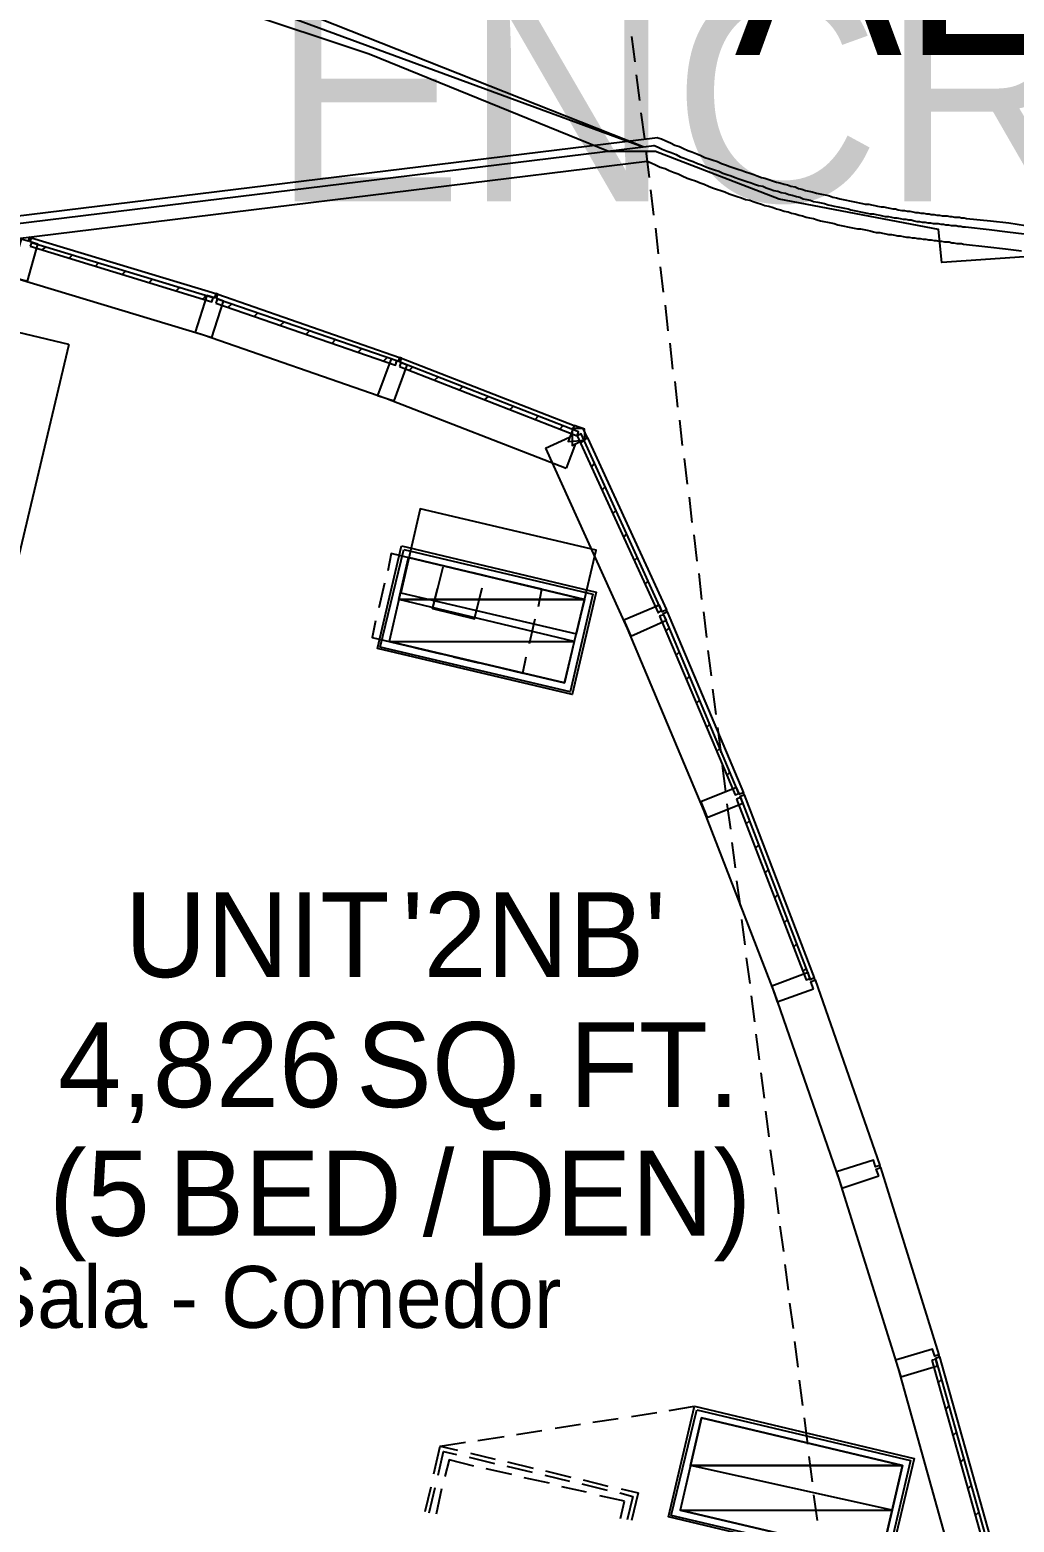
# Model space of a CAD drawing. Header units: feet. Extents: x -84 to 198, y -22 to 181.
# Drawn here: x 116.27 to 135.35, y 125.64 to 154.57 of the extents above; entities that cross this region are included whole.
import ezdxf
from ezdxf.enums import TextEntityAlignment as Align

# ---------------------------------------------------------------- set-up
doc = ezdxf.new("R2010")
doc.units = ezdxf.units.FT
for name, color, linetype in [('A-AREA-UNIDAD', 30, 'CONTINUOUS'), ('A-LINEA', 7, 'CONTINUOUS'), ('A-MURO-CONCRETO', 8, 'CONTINUOUS'), ('A-NOMBRE-ESPACIO', 2, 'CONTINUOUS'), ('A-TEXTO-PDF', 3, 'CONTINUOUS')]:
    doc.layers.add(name, color=color, linetype=linetype)

msp = doc.modelspace()

# ---------------------------------------------------------------- linework, layer by layer
at = {"layer": 'A-AREA-UNIDAD'}
for points in [[(92.672, 159.8222), (101.44, 159.3422), (106.24, 158.7022), (110.72, 157.8489), (119.28, 155.5733), (128.16, 152.3022), (121.6, 154.8978), (115.072, 156.8889), (108.96, 158.2933), (102.16, 159.3422), (95.168, 159.8578), (88.768, 159.8578)], [(135.552, 150.1689), (133.952, 150.0622), (133.888, 150.7022), (130.8, 151.2889), (128.4, 152.2133), (127.488, 152.2133), (122.848, 154.0978), (117.68, 155.8222), (112.08, 157.2978), (105.872, 158.4889), (99.072, 159.2889), (93.248, 159.5378)]]:
    msp.add_lwpolyline(points, dxfattribs=at)
at = {"layer": 'A-LINEA'}
for p, q in [((127.9333, 154.4444), (128, 153.9511)), ((128.0267, 153.6978), (128.0933, 153.2044)), ((128.12, 152.9644), (128.1867, 152.4578)), ((128.4377, 152.4797), (36.6895, 141.2395)), ((128.4377, 152.4797), (36.6895, 141.2395)), ((128.373, 152.3212), (36.7876, 141.1026)), ((128.2133, 152.2178), (128.28, 151.7111)), ((128.2383, 152.0163), (36.9919, 140.8393)), ((128.3067, 151.4711), (128.36, 150.9778)), ((116.3067, 150.5378), (119.88, 149.4578)), ((128.4, 150.7244), (128.4533, 150.2311)), ((116.5067, 150.2978), (116.5867, 150.3644)), ((117.0267, 150.1378), (117.0933, 150.2044)), ((117.5467, 149.9911), (117.6133, 150.0578)), ((118.0667, 149.8311), (118.1333, 149.8978)), ((128.4933, 149.9778), (128.5467, 149.4844)), ((116.0667, 149.7378), (119.64, 148.6578)), ((118.5867, 149.6711), (118.6533, 149.7378)), ((119.1067, 149.5111), (119.1733, 149.5778)), ((119.6267, 149.3511), (119.6933, 149.4178)), ((119.92, 149.4444), (123.44, 148.2178)), ((117.0267, 148.4711), (113.8667, 149.2178)), ((120.12, 149.1911), (120.1867, 149.2578)), ((120.6267, 149.0178), (120.6933, 149.0844)), ((128.5867, 149.2311), (128.64, 148.7378)), ((121.1333, 148.8444), (121.2, 148.9111)), ((121.6267, 148.6711), (121.6933, 148.7378)), ((117.0267, 148.4711), (114.7867, 139.0178)), ((119.64, 148.6578), (123.1733, 147.4311)), ((122.1333, 148.4978), (122.2, 148.5644)), ((128.68, 148.4978), (128.7333, 147.9911)), ((122.64, 148.3244), (122.7067, 148.3911)), ((123.1333, 148.1511), (123.2, 148.2178)), ((123.48, 148.2044), (126.8267, 146.8978)), ((123.6267, 147.9644), (123.6933, 148.0311)), ((124.12, 147.7778), (124.1867, 147.8444)), ((124.6, 147.5911), (124.6667, 147.6578)), ((128.7733, 147.7511), (128.8267, 147.2578)), ((123.1733, 147.4311), (126.6667, 146.0711)), ((125.0933, 147.4044), (125.16, 147.4578)), ((125.5733, 147.2044), (125.64, 147.2711)), ((126.0667, 147.0178), (126.1333, 147.0844)), ((128.8667, 147.0044), (128.92, 146.5111)), ((126.5467, 146.8311), (126.6133, 146.8978)), ((126.2667, 146.4578), (126.7333, 146.6711)), ((126.2667, 146.4578), (127.8533, 142.9644)), ((126.8533, 146.5511), (126.6667, 146.0711)), ((126.9467, 146.5511), (127.0133, 146.6178)), ((127.08, 146.6578), (128.6133, 143.3244)), ((127.16, 146.0978), (127.2133, 146.1644)), ((128.96, 146.2578), (129.0133, 145.7644)), ((127.36, 145.6444), (127.4267, 145.7111)), ((127.5733, 145.1911), (127.64, 145.2578)), ((129.0533, 145.5111), (129.1067, 145.0178)), ((127.7867, 144.7378), (127.84, 144.8044)), ((129.1467, 144.7778), (129.2, 144.2711)), ((124.6267, 144.0978), (124.1333, 144.2178)), ((127.9867, 144.2844), (128.0533, 144.3378)), ((123.1467, 143.8444), (123.04, 143.3644)), ((125.3467, 143.9244), (124.8667, 144.0444)), ((126.2, 143.7244), (125.6, 143.8711)), ((128.2, 143.8311), (128.2667, 143.8844)), ((129.24, 144.0311), (129.2933, 143.5244)), ((126.1333, 143.3911), (126.2, 143.7244)), ((128.4, 143.3778), (128.4667, 143.4311)), ((128.6267, 143.2844), (130.1067, 139.7778)), ((129.3333, 143.2844), (129.3867, 142.7911)), ((125.96, 142.6711), (126.0667, 143.1511)), ((127.8533, 142.9644), (129.3333, 139.4444)), ((128.6, 142.9111), (128.6667, 142.9778)), ((123.7467, 142.5911), (124.24, 142.4711)), ((124.48, 142.4178), (124.9733, 142.2978)), ((128.8, 142.4444), (128.8667, 142.5111)), ((129.4133, 142.5378), (129.48, 142.0444)), ((129, 141.9778), (129.0667, 142.0444)), ((129.5067, 141.7911), (129.5733, 141.2978)), ((129.1867, 141.5111), (129.2533, 141.5778)), ((129.3867, 141.0444), (129.4533, 141.1111)), ((129.6, 141.0444), (129.6667, 140.5511)), ((129.5867, 140.5778), (129.6533, 140.6444)), ((129.6933, 140.3111), (129.76, 139.8044)), ((129.7867, 140.1111), (129.84, 140.1778)), ((129.7867, 139.5644), (129.8533, 139.0711)), ((129.9733, 139.6578), (129.9867, 139.6578)), ((130.12, 139.7378), (131.48, 136.1911)), ((129.3333, 139.4444), (130.7067, 135.8844)), ((130.16, 139.1778), (130.2267, 139.2444)), ((129.88, 138.8178), (129.9467, 138.3244)), ((130.3333, 138.6978), (130.4, 138.7644)), ((129.9733, 138.0711), (130.04, 137.5778)), ((130.52, 138.2178), (130.5867, 138.2844)), ((130.7067, 137.7378), (130.7733, 137.8044)), ((130.0667, 137.3244), (130.1333, 136.8311)), ((130.8933, 137.2578), (130.96, 137.3244)), ((130.16, 136.5778), (130.2267, 136.0844)), ((131.08, 136.7911), (131.1333, 136.8444)), ((131.2533, 136.3111), (131.32, 136.3644)), ((131.4933, 136.1511), (132.7467, 132.5511)), ((130.2533, 135.8444), (130.32, 135.3378)), ((130.7067, 135.8844), (131.96, 132.2711)), ((130.3467, 135.0978), (130.4133, 134.6044)), ((130.44, 134.3511), (130.5067, 133.8578)), ((130.5333, 133.6044), (130.6, 133.1111)), ((130.6267, 132.8578), (130.6933, 132.3644)), ((131.96, 132.2711), (133.1067, 128.6178)), ((132.76, 132.5111), (133.8933, 128.8844)), ((130.72, 132.1244), (130.7867, 131.6178)), ((130.8133, 131.3778), (130.88, 130.8844)), ((130.9067, 130.6311), (130.9733, 130.1378)), ((131, 129.8844), (131.0667, 129.3911)), ((131.0933, 129.1378), (131.16, 128.6444)), ((133.9067, 128.8444), (134.9333, 125.1778)), ((133.1067, 128.6178), (134.1333, 124.9378)), ((131.1867, 128.3911), (131.2533, 127.8978)), ((133.88, 128.3378), (133.9467, 128.4044)), ((134.0267, 127.8311), (134.0933, 127.8978)), ((127.1867, 127.5778), (127.68, 127.6444)), ((127.9333, 127.6844), (128.4267, 127.7644)), ((128.6667, 127.8044), (129.16, 127.8844)), ((131.28, 127.6578), (131.3467, 127.1511)), ((125.7067, 127.3378), (126.2, 127.4178)), ((126.4533, 127.4578), (126.9467, 127.5378)), ((134.16, 127.3111), (134.2267, 127.3778)), ((124.2267, 127.1111), (124.72, 127.1911)), ((124.96, 127.2178), (125.4667, 127.2978)), ((124.7867, 126.8978), (125.28, 126.7778)), ((124.8133, 126.9778), (125.2933, 126.8578)), ((125.5333, 126.8044), (126.0267, 126.6844)), ((131.3733, 126.9111), (131.44, 126.4178)), ((134.3067, 126.7911), (134.3733, 126.8578)), ((125.6133, 126.5644), (125.12, 126.6711)), ((125.52, 126.7244), (126.0133, 126.6044)), ((126.3467, 126.3911), (125.8533, 126.4978)), ((126.2533, 126.5511), (126.7333, 126.4311)), ((126.2667, 126.6311), (126.76, 126.5111)), ((127, 126.4578), (127.48, 126.3378)), ((123.9333, 125.8444), (124.0533, 126.3244)), ((124.0133, 125.8178), (124.1333, 126.3111)), ((124.2533, 126.2844), (124.1467, 125.7911)), ((127.0667, 126.2178), (126.5867, 126.3244)), ((126.9733, 126.3778), (127.4667, 126.2578)), ((127.8, 126.0444), (127.32, 126.1511)), ((127.7067, 126.2044), (127.96, 126.1378)), ((127.7333, 126.2844), (128.0667, 126.2044)), ((128.0667, 126.2044), (127.9333, 125.6711)), ((131.4667, 126.1644), (131.5333, 125.6711)), ((134.4533, 126.2844), (134.52, 126.3511)), ((127.72, 125.7111), (127.8, 126.0444)), ((127.96, 126.1378), (127.8533, 125.6844)), ((134.6, 125.7644), (134.6667, 125.8311))]:
    msp.add_line(p, q, dxfattribs=at)
for points in [[(128.4267, 152.4844), (128.52, 152.4578), (128.6, 152.4178), (128.6933, 152.3778), (128.7733, 152.3378), (128.8667, 152.3111), (128.9467, 152.2711), (129.0267, 152.2311), (129.1067, 152.2044), (129.2, 152.1644), (129.28, 152.1378), (129.36, 152.0978), (129.44, 152.0711), (129.52, 152.0444), (129.6, 152.0178), (129.68, 151.9778), (129.76, 151.9511), (129.84, 151.9244), (129.92, 151.8978), (130, 151.8711), (130.08, 151.8444), (130.1467, 151.8178), (130.2267, 151.7911), (130.3067, 151.7644), (130.3733, 151.7378), (130.4533, 151.7111), (130.52, 151.6978), (130.6, 151.6711), (130.6667, 151.6444), (130.7467, 151.6178), (130.8133, 151.6044), (130.8933, 151.5778), (130.96, 151.5644), (131.0267, 151.5378), (131.1067, 151.5244), (131.1733, 151.4978), (131.24, 151.4844), (131.3067, 151.4578), (131.3733, 151.4444), (131.44, 151.4311), (131.52, 151.4044), (131.5867, 151.3911), (131.6533, 151.3778), (131.72, 151.3644), (131.7733, 151.3511), (131.84, 151.3244), (131.9067, 151.3111), (131.9733, 151.2978), (132.04, 151.2844), (132.1067, 151.2711), (132.16, 151.2578), (132.2267, 151.2444), (132.2933, 151.2311), (132.3467, 151.2178), (132.4133, 151.2044), (132.4667, 151.1911), (132.5333, 151.1911), (132.5867, 151.1778), (132.6533, 151.1644), (132.7067, 151.1511), (132.7733, 151.1378), (132.8267, 151.1378), (132.88, 151.1244), (132.9467, 151.1111), (133, 151.0978), (133.0533, 151.0978), (133.1067, 151.0844), (133.1733, 151.0711), (133.2267, 151.0711), (133.28, 151.0578), (133.3333, 151.0578), (133.3867, 151.0444), (133.44, 151.0311), (133.4933, 151.0311), (133.5467, 151.0178), (133.6, 151.0178), (133.6533, 151.0044), (133.7067, 151.0044), (133.7467, 150.9911), (133.8, 150.9911), (133.8533, 150.9778), (133.9067, 150.9778), (133.96, 150.9644), (134, 150.9644), (134.0533, 150.9644), (134.1067, 150.9511), (134.1467, 150.9511), (134.2, 150.9378), (134.24, 150.9378), (134.2933, 150.9378), (134.3333, 150.9244), (134.3867, 150.9244), (134.4267, 150.9111), (134.8933, 150.8711), (135.2533, 150.8311), (135.5733, 150.7778)], [(128.4267, 152.4844), (128.52, 152.4578), (128.6, 152.4178), (128.6933, 152.3778), (128.7733, 152.3378), (128.8667, 152.3111), (128.9467, 152.2711), (129.0267, 152.2311), (129.1067, 152.2044), (129.2, 152.1644), (129.28, 152.1378), (129.36, 152.0978), (129.44, 152.0711), (129.52, 152.0444), (129.6, 152.0178), (129.68, 151.9778), (129.76, 151.9511), (129.84, 151.9244), (129.92, 151.8978), (130, 151.8711), (130.08, 151.8444), (130.1467, 151.8178), (130.2267, 151.7911), (130.3067, 151.7644), (130.3733, 151.7378), (130.4533, 151.7111), (130.52, 151.6978), (130.6, 151.6711), (130.6667, 151.6444), (130.7467, 151.6178), (130.8133, 151.6044), (130.8933, 151.5778), (130.96, 151.5644), (131.0267, 151.5378), (131.1067, 151.5244), (131.1733, 151.4978), (131.24, 151.4844), (131.3067, 151.4578), (131.3733, 151.4444), (131.44, 151.4311), (131.52, 151.4044), (131.5867, 151.3911), (131.6533, 151.3778), (131.72, 151.3644), (131.7733, 151.3511), (131.84, 151.3244), (131.9067, 151.3111), (131.9733, 151.2978), (132.04, 151.2844), (132.1067, 151.2711), (132.16, 151.2578), (132.2267, 151.2444), (132.2933, 151.2311), (132.3467, 151.2178), (132.4133, 151.2044), (132.4667, 151.1911), (132.5333, 151.1911), (132.5867, 151.1778), (132.6533, 151.1644), (132.7067, 151.1511), (132.7733, 151.1378), (132.8267, 151.1378), (132.88, 151.1244), (132.9467, 151.1111), (133, 151.0978), (133.0533, 151.0978), (133.1067, 151.0844), (133.1733, 151.0711), (133.2267, 151.0711), (133.28, 151.0578), (133.3333, 151.0578), (133.3867, 151.0444), (133.44, 151.0311), (133.4933, 151.0311), (133.5467, 151.0178), (133.6, 151.0178), (133.6533, 151.0044), (133.7067, 151.0044), (133.7467, 150.9911), (133.8, 150.9911), (133.8533, 150.9778), (133.9067, 150.9778), (133.96, 150.9644), (134, 150.9644), (134.0533, 150.9644), (134.1067, 150.9511), (134.1467, 150.9511), (134.2, 150.9378), (134.24, 150.9378), (134.2933, 150.9378), (134.3333, 150.9244), (134.3867, 150.9244), (134.4267, 150.9111), (134.8933, 150.8711), (135.2533, 150.8311), (135.5733, 150.7778)], [(128.36, 152.3378), (128.4533, 152.2978), (128.5333, 152.2578), (128.6267, 152.2178), (128.7067, 152.1911), (128.8, 152.1511), (128.88, 152.1111), (128.96, 152.0844), (129.0533, 152.0444), (129.1333, 152.0178), (129.2133, 151.9778), (129.2933, 151.9511), (129.3867, 151.9111), (129.4667, 151.8844), (129.5467, 151.8578), (129.6267, 151.8311), (129.7067, 151.7911), (129.7867, 151.7644), (129.8667, 151.7378), (129.9467, 151.7111), (130.0133, 151.6844), (130.0933, 151.6578), (130.1733, 151.6311), (130.2533, 151.6044), (130.32, 151.5778), (130.4, 151.5511), (130.48, 151.5378), (130.5467, 151.5111), (130.6267, 151.4844), (130.6933, 151.4578), (130.7733, 151.4444), (130.84, 151.4178), (130.92, 151.4044), (130.9867, 151.3778), (131.0533, 151.3644), (131.1333, 151.3378), (131.2, 151.3244), (131.2667, 151.2978), (131.3333, 151.2844), (131.4, 151.2711), (131.4667, 151.2444), (131.5467, 151.2311), (131.6133, 151.2178), (131.68, 151.2044), (131.7467, 151.1778), (131.8133, 151.1644), (131.8667, 151.1511), (131.9333, 151.1378), (132, 151.1244), (132.0667, 151.1111), (132.1333, 151.0978), (132.1867, 151.0844), (132.2533, 151.0711), (132.32, 151.0578), (132.3733, 151.0444), (132.44, 151.0311), (132.5067, 151.0178), (132.56, 151.0044), (132.6267, 151.0044), (132.68, 150.9911), (132.7467, 150.9778), (132.8, 150.9644), (132.8533, 150.9511), (132.92, 150.9511), (132.9733, 150.9378), (133.0267, 150.9244), (133.08, 150.9244), (133.1467, 150.9111), (133.2, 150.8978), (133.2533, 150.8978), (133.3067, 150.8844), (133.36, 150.8844), (133.4133, 150.8711), (133.4667, 150.8578), (133.52, 150.8578), (133.5733, 150.8444), (133.6267, 150.8444), (133.68, 150.8311), (133.7333, 150.8311), (133.7867, 150.8178), (133.84, 150.8178), (133.88, 150.8178), (133.9333, 150.8044), (133.9867, 150.8044), (134.0267, 150.7911), (134.08, 150.7911), (134.1333, 150.7778), (134.1733, 150.7778), (134.2267, 150.7778), (134.2667, 150.7644), (134.32, 150.7644), (134.36, 150.7511), (134.4133, 150.7511), (134.8667, 150.6978), (135.2267, 150.6578), (135.5467, 150.6178)], [(128.2267, 152.0311), (128.32, 151.9911), (128.4, 151.9511), (128.4933, 151.9111), (128.5867, 151.8844), (128.6667, 151.8444), (128.76, 151.8044), (128.84, 151.7778), (128.92, 151.7378), (129.0133, 151.6978), (129.0933, 151.6711), (129.1733, 151.6444), (129.2667, 151.6044), (129.3467, 151.5778), (129.4267, 151.5378), (129.5067, 151.5111), (129.5867, 151.4844), (129.6667, 151.4578), (129.7467, 151.4311), (129.8267, 151.3911), (129.9067, 151.3644), (129.9867, 151.3378), (130.0667, 151.3111), (130.1467, 151.2844), (130.2267, 151.2711), (130.2933, 151.2444), (130.3733, 151.2178), (130.4533, 151.1911), (130.52, 151.1644), (130.6, 151.1511), (130.68, 151.1244), (130.7467, 151.0978), (130.8267, 151.0844), (130.8933, 151.0578), (130.9733, 151.0444), (131.04, 151.0178), (131.1067, 151.0044), (131.1867, 150.9778), (131.2533, 150.9644), (131.32, 150.9378), (131.3867, 150.9244), (131.4667, 150.9111), (131.5333, 150.8844), (131.6, 150.8711), (131.6667, 150.8578), (131.7333, 150.8444), (131.8, 150.8311), (131.8667, 150.8178), (131.9333, 150.7911), (132, 150.7778), (132.0667, 150.7644), (132.12, 150.7511), (132.1867, 150.7378), (132.2533, 150.7244), (132.32, 150.7111), (132.3733, 150.7111), (132.44, 150.6978), (132.5067, 150.6844), (132.56, 150.6711), (132.6267, 150.6578), (132.68, 150.6444), (132.7467, 150.6444), (132.8, 150.6311), (132.8667, 150.6178), (132.92, 150.6044), (132.9733, 150.6044), (133.04, 150.5911), (133.0933, 150.5778), (133.1467, 150.5778), (133.2, 150.5644), (133.2667, 150.5511), (133.32, 150.5511), (133.3733, 150.5378), (133.4267, 150.5378), (133.48, 150.5244), (133.5333, 150.5244), (133.5867, 150.5111), (133.64, 150.5111), (133.6933, 150.4978), (133.7467, 150.4978), (133.8, 150.4844), (133.84, 150.4844), (133.8933, 150.4711), (133.9467, 150.4711), (134, 150.4578), (134.04, 150.4578), (134.0933, 150.4578), (134.1467, 150.4444), (134.1867, 150.4444), (134.24, 150.4311), (134.28, 150.4311), (134.3333, 150.4311), (134.3733, 150.4178), (134.84, 150.3644), (135.1867, 150.3244), (135.4933, 150.2844)], [(116.4267, 150.4178), (116.28, 150.4578), (116.3067, 150.5378), (116.2667, 150.5511), (116.24, 150.4711), (116.1067, 150.5111), (115.8933, 149.7911), (116.2267, 149.6978), (116.4267, 150.4178)], [(116.28, 150.3778), (119.8, 149.2978), (119.8267, 149.3778), (116.3067, 150.4444), (116.28, 150.3778)], [(120.0267, 149.3111), (119.8933, 149.3644), (119.92, 149.4444), (119.88, 149.4578), (119.8533, 149.3778), (119.7067, 149.4178), (119.48, 148.7111), (119.8, 148.6044), (120.0267, 149.3111)], [(119.88, 149.2711), (123.36, 148.0711), (123.3867, 148.1511), (119.9067, 149.3511), (119.88, 149.2711)], [(123.5867, 148.0711), (123.4533, 148.1244), (123.48, 148.2044), (123.44, 148.2178), (123.4133, 148.1378), (123.28, 148.1911), (123.0133, 147.4844), (123.3333, 147.3778), (123.5867, 148.0711)], [(123.44, 148.0444), (126.88, 146.6978), (126.9067, 146.7778), (123.4667, 148.1244), (123.44, 148.0444)], [(127.04, 146.6178), (127.0267, 146.8311), (126.8267, 146.8978), (126.7067, 146.5911), (127.04, 146.6178)], [(127, 146.8444), (126.7867, 146.8444), (126.7867, 146.5111), (127.08, 146.6578), (127, 146.8444)], [(126.88, 146.6978), (128.4533, 143.2711), (128.52, 143.3111), (126.96, 146.7378), (126.88, 146.6978)], [(126.8667, 142.8578), (127.2533, 144.4844), (123.84, 145.2844), (123.4667, 143.6578), (126.8667, 142.8578)], [(123.48, 144.5644), (127.2533, 143.6711), (126.7867, 141.6844), (123.0133, 142.5778), (123.48, 144.5644)], [(123.52, 144.4978), (127.1867, 143.6311), (126.7467, 141.7378), (123.0667, 142.6044), (123.52, 144.4978)], [(123.8933, 144.2711), (123.28, 144.4178), (123.2133, 144.0844)], [(126.64, 141.9111), (127.0267, 143.5244), (123.6133, 144.3378), (123.24, 142.7111), (126.64, 141.9111)], [(124.28, 144.1511), (124.08, 143.3511), (124.1733, 143.7378)], [(124.08, 143.3511), (124.8933, 143.1511), (125.04, 143.7511)], [(128.6133, 143.1244), (128.5467, 143.2578), (128.6267, 143.2844), (128.6133, 143.3244), (128.5333, 143.2844), (128.48, 143.4178), (127.7867, 143.1244), (127.92, 142.8178), (128.6133, 143.1244)], [(128.48, 143.2044), (129.9467, 139.7378), (130.0133, 139.7644), (128.56, 143.2311), (128.48, 143.2044)], [(122.9733, 143.1111), (122.9067, 142.7911), (123.5067, 142.6444)], [(125.2133, 142.2444), (125.8267, 142.0978), (125.8933, 142.4178)], [(130.0933, 139.5778), (130.04, 139.7111), (130.12, 139.7378), (130.1067, 139.7778), (130.0267, 139.7511), (129.9733, 139.8844), (129.28, 139.6044), (129.4, 139.2978), (130.0933, 139.5778)], [(129.9733, 139.6578), (131.32, 136.1511), (131.4, 136.1778), (130.0533, 139.6844), (129.9733, 139.6578)], [(131.4667, 135.9778), (131.4133, 136.1111), (131.4933, 136.1511), (131.48, 136.1911), (131.4, 136.1511), (131.36, 136.2978), (130.6533, 136.0311), (130.76, 135.7244), (131.4667, 135.9778)], [(132.7333, 132.3511), (132.68, 132.4844), (132.76, 132.5111), (132.7467, 132.5511), (132.6667, 132.5244), (132.6267, 132.6578), (131.9067, 132.4311), (132.0133, 132.1111), (132.7333, 132.3511)], [(133.8667, 128.6711), (133.8267, 128.8178), (133.9067, 128.8444), (133.8933, 128.8844), (133.8133, 128.8578), (133.7733, 128.9911), (133.0533, 128.7778), (133.16, 128.4578), (133.8667, 128.6711)], [(133.76, 128.7778), (134.7733, 125.1511), (134.8533, 125.1778), (133.84, 128.7911), (133.76, 128.7778)], [(129.16, 127.8844), (133.4133, 126.8711), (132.9067, 124.7244), (128.6533, 125.7378), (129.16, 127.8844)], [(129.2, 127.8178), (133.3467, 126.8311), (132.8667, 124.7911), (128.7067, 125.7644), (129.2, 127.8178)], [(132.7733, 124.9511), (133.1867, 126.7378), (129.2933, 127.6578), (128.88, 125.8711), (132.7733, 124.9511)], [(124.1067, 126.5778), (124.2267, 127.1111), (124.56, 127.0311)], [(124.1867, 126.5511), (124.2933, 127.0044), (124.5467, 126.9511)], [(124.88, 126.7244), (124.4, 126.8444), (124.32, 126.5244)]]:
    msp.add_lwpolyline(points, dxfattribs=at)
at = {"layer": 'A-MURO-CONCRETO'}
for points in [[(123.6133, 144.3378), (127.0267, 143.5244), (123.4267, 143.5244), (123.6133, 144.3378), (123.6133, 144.3378)], [(123.4267, 143.5244), (123.24, 142.7111), (126.8267, 142.7111), (123.4267, 143.5244)], [(123.4267, 143.5244), (127.0267, 143.5244), (126.8267, 142.7111), (123.4267, 143.5244), (123.4267, 143.5244)], [(123.24, 142.7111), (126.8267, 142.7111), (126.64, 141.9111), (123.24, 142.7111), (123.24, 142.7111)], [(129.2933, 127.6578), (133.1867, 126.7378), (129.08, 126.7378), (129.2933, 127.6578), (129.2933, 127.6578)], [(129.08, 126.7378), (128.88, 125.8711), (132.9867, 125.8711), (129.08, 126.7378)], [(129.08, 126.7378), (133.1867, 126.7378), (132.9867, 125.8711), (129.08, 126.7378), (129.08, 126.7378)], [(128.88, 125.8711), (132.9867, 125.8711), (132.7733, 124.9511), (128.88, 125.8711), (128.88, 125.8711)]]:
    msp.add_lwpolyline(points, dxfattribs=at)

# ---------------------------------------------------------------- texts
at = {"layer": 'A-NOMBRE-ESPACIO'}
msp.add_text('Sala - Comedor', height=1.2, dxfattribs=at).set_placement((120.96, 129.4044), align=Align.CENTER)
at = {"layer": 'A-TEXTO-PDF'}
for s, height, p in [('ALLOWABLE', 3.633, (144.6541, 154.0865)), ('ENCROACHMENT', 4.186, (144.8906, 151.2455)), ('UNIT', 1.646, (120.6801, 136.2052)), ("'2NB'", 1.646, (126.0462, 136.2052)), ('4,826', 1.646, (119.574, 133.6852)), ('SQ.', 1.646, (124.4925, 133.6852)), ('FT.', 1.646, (128.3802, 133.6852)), ('(5', 1.646, (117.6212, 131.1918)), ('BED', 1.646, (121.223, 131.1918)), ('/', 1.646, (124.1961, 131.1918)), ('DEN)', 1.646, (127.5684, 131.1918))]:
    msp.add_text(s, height=height, dxfattribs=at).set_placement(p, align=Align.CENTER)

doc.saveas('drawing.dxf')
